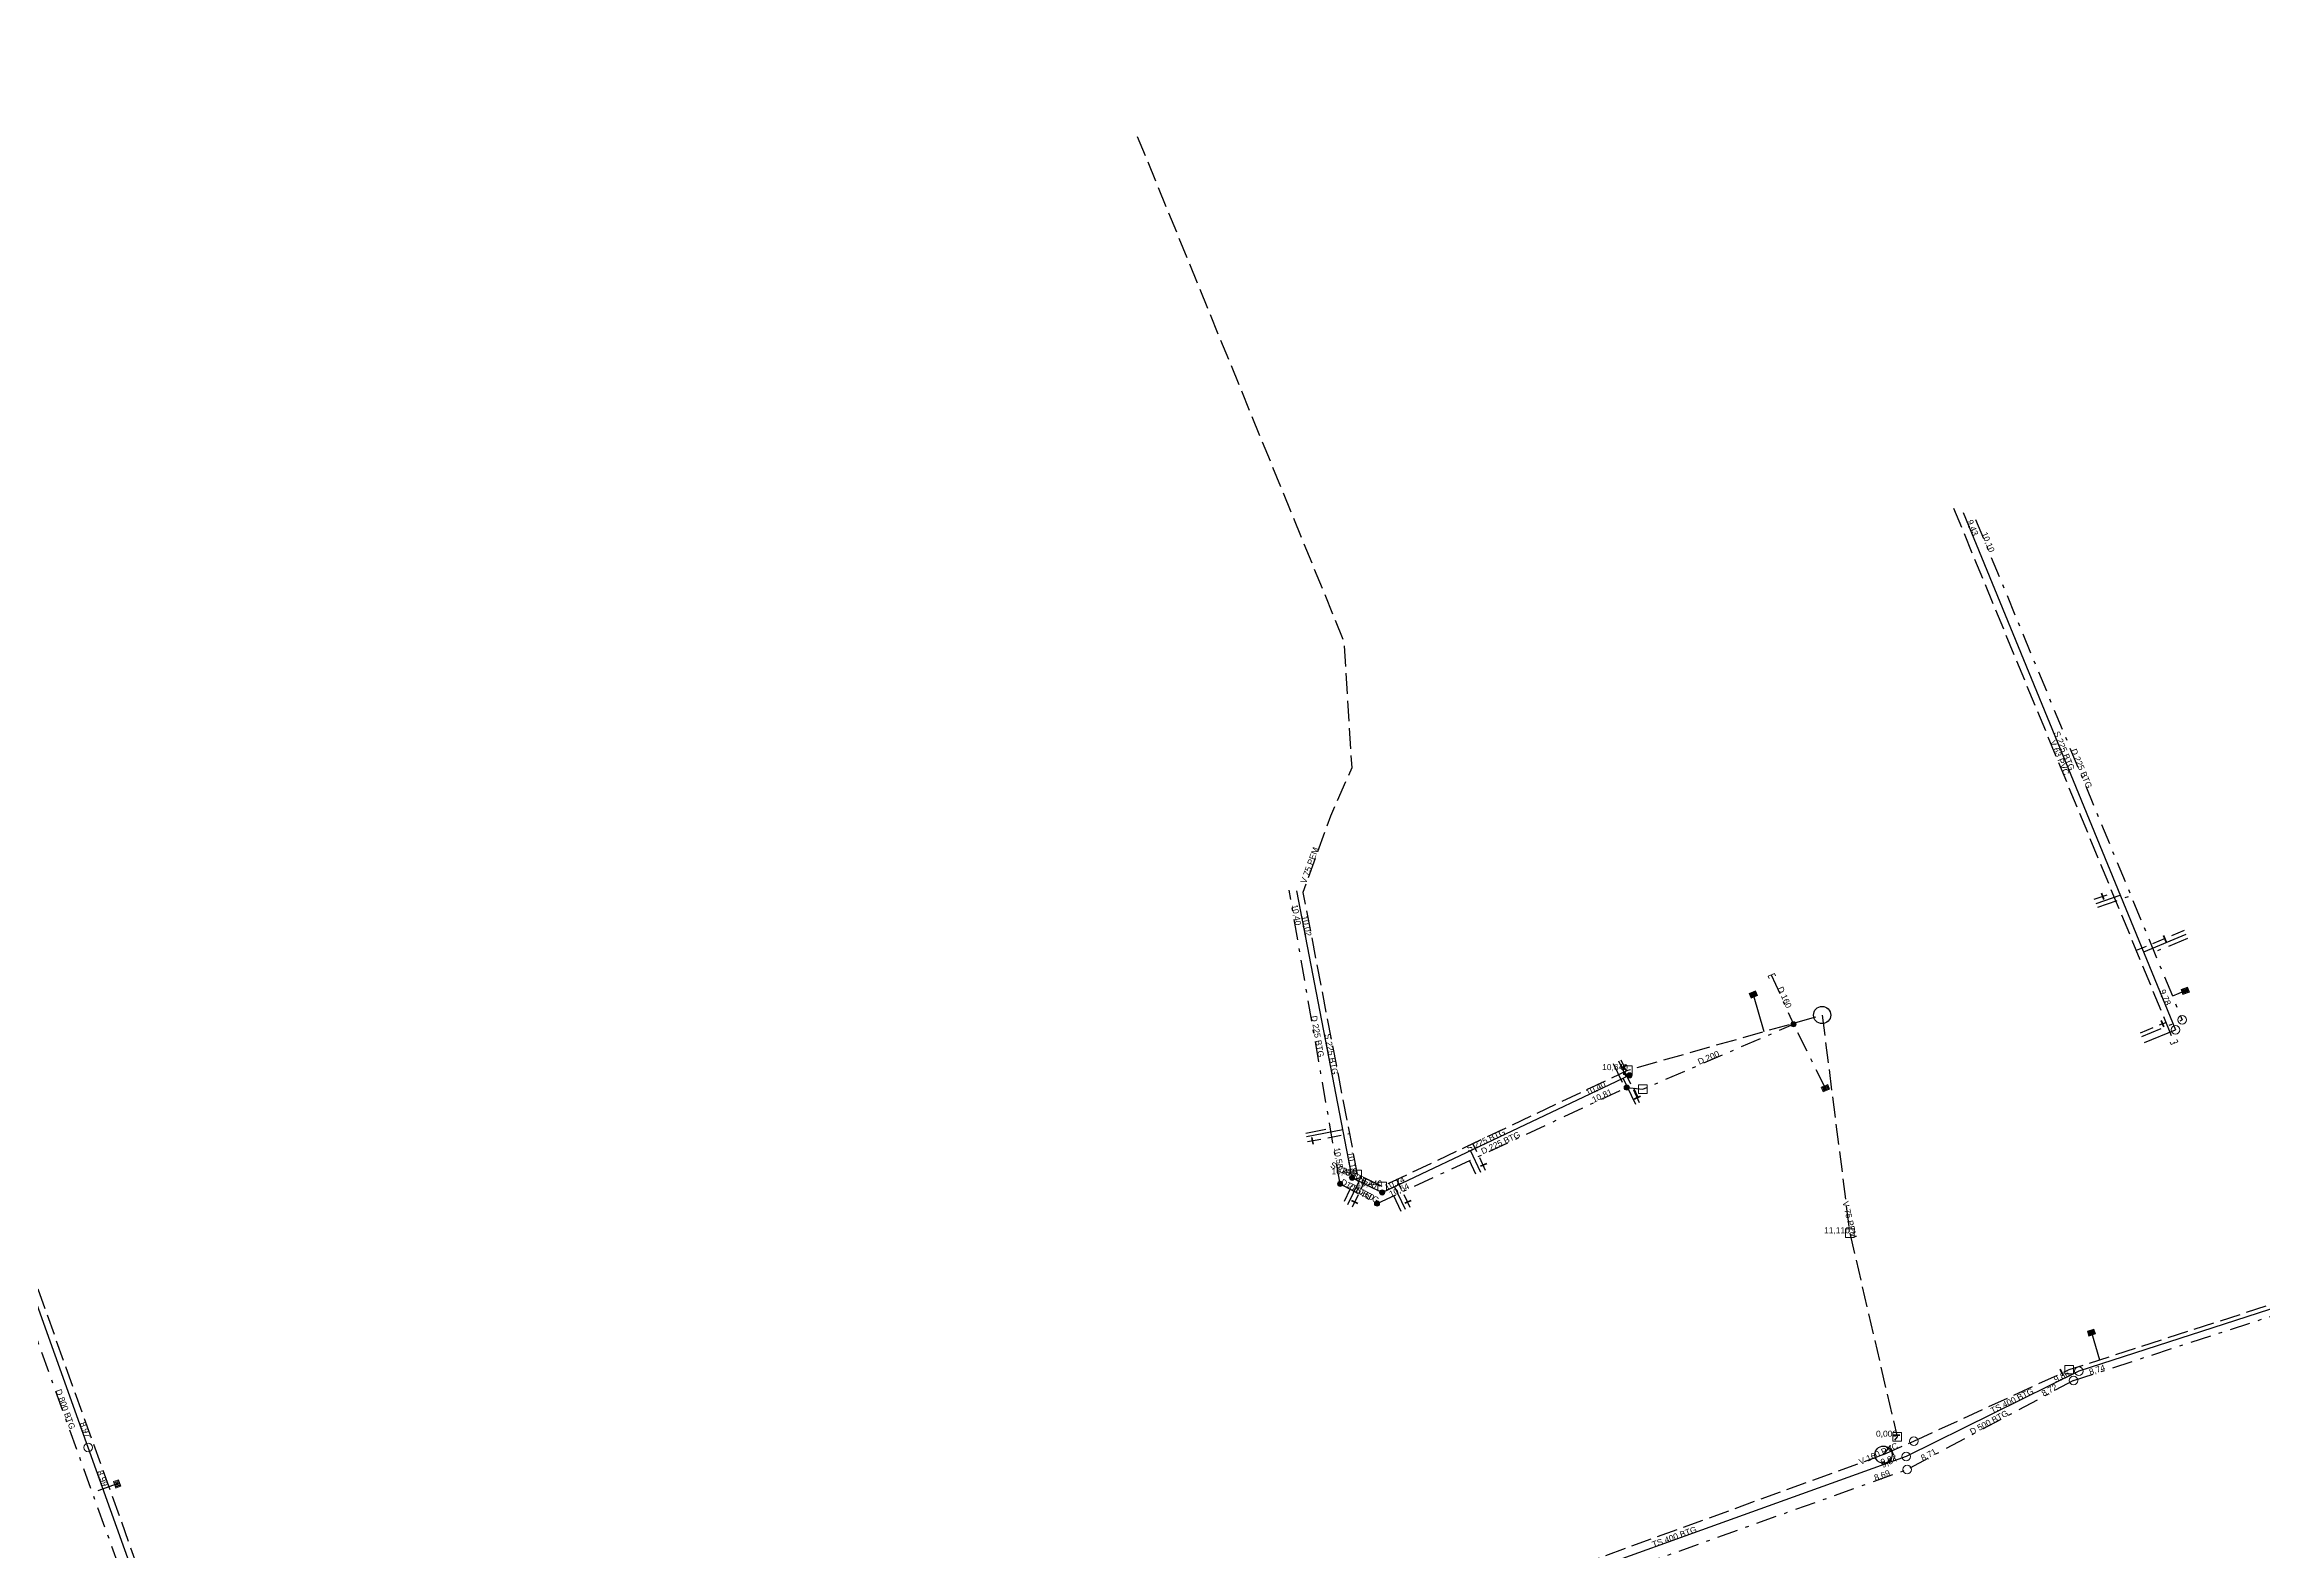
# Model space of a CAD drawing. Header units: metres. Extents: x 119005 to 120452, y 6146783 to 6149515.
# Drawn here: x 119566.1 to 119824.3, y 6148882.5 to 6149057.9 of the extents above; entities that cross this region are included whole.
import ezdxf
from ezdxf.enums import TextEntityAlignment as Align

# ---------------------------------------------------------------- set-up
doc = ezdxf.new("R2010")
doc.units = ezdxf.units.M
doc.header["$LTSCALE"] = 0.4
for name, pattern in [('Heldragen__fast_', [0]), ('Heldragen__skalber__', [0]), ('Streck_prick__fast_', [12, 6, -2.5, 1, -2.5]), ('Streckad', [8, 6, -2]), ('Streckad2', [6, 4, -2])]:
    doc.linetypes.add(name, pattern=pattern)
for name, color, linetype in [('AD_LINE', 83, 'Streck_prick__fast_'), ('AV_LINE', 173, 'Heldragen__fast_'), ('D_LINE', 83, 'Streck_prick__fast_'), ('D_TEXT', 7, 'Continuous'), ('DIB_POINT', 83, 'Continuous'), ('DNB_POINT', 83, 'Continuous'), ('DPL_POINT', 83, 'Continuous'), ('DPP_POINT', 3, 'Continuous'), ('DRB_POINT', 83, 'Continuous'), ('S_LINE', 243, 'Heldragen__fast_'), ('S_TEXT', 7, 'Continuous'), ('SD_LINE', 83, 'Streck_prick__fast_'), ('SIB_POINT', 243, 'Continuous'), ('SNB_POINT', 243, 'Continuous'), ('SS_LINE', 243, 'Heldragen__fast_'), ('SV_LINE', 173, 'Streckad2'), ('TA_LINE', 243, 'S-TRYCKLEDN'), ('TS_LINE', 243, 'Heldragen__fast_'), ('TS_TEXT', 7, 'Continuous'), ('TSNB_POINT', 243, 'Continuous'), ('V_LINE', 173, 'Streckad'), ('V_TEXT', 7, 'Continuous'), ('VAG_POINT', 173, 'Continuous'), ('VAV_POINT', 173, 'Continuous'), ('VBP_POINT', 173, 'Continuous'), ('VNB_POINT', 173, 'Continuous'), ('VPL_POINT', 173, 'Continuous'), ('VPL_TEXT', 173, 'Continuous'), ('VPP_POINT', 173, 'Continuous'), ('VSV_POINT', 173, 'Continuous')]:
    doc.layers.add(name, color=color, linetype=linetype)
doc.styles.add('ISO', font='iso.shx')
doc.styles.add('Standard_CAD', font='ARIAL.TTF', dxfattribs={"height": 0.2})
doc.linetypes.add('S-TRYCKLEDN', pattern='A,10,0,["V",ISO,S=2,R=90,X=0,Y=-0.571]', length=10)

# ---------------------------------------------------------------- blocks, each defined once
blk = doc.blocks.new('DRB')
blk.add_hatch(color=0).paths.add_polyline_path([(0.3, 0.3), (0.3, -0.3)], flags=0)
at = {"color": 0, "linetype": 'Heldragen__skalber__', "lineweight": 0, "flags": 128}
for points in [[(-0.4, -0.3), (-0.4, 0.3), (0.4, 0.3), (0.4, -0.3), (-0.4, -0.3)], [(-0.3, 0.3), (-0.3, -0.3)], [(-0.2, 0.3), (-0.2, -0.3)], [(-0.1, 0.3), (-0.1, -0.3)], [(0, 0.3), (0, -0.3)], [(0.1, 0.3), (0.1, -0.3)], [(0.2, 0.3), (0.2, -0.3)], [(0.3, 0.3), (0.3, -0.3), (0.3, 0.3)]]:
    blk.add_lwpolyline(points, dxfattribs=at)
blk = doc.blocks.new('NB')
at = {"color": 0, "linetype": 'Heldragen__skalber__', "lineweight": 0}
blk.add_circle((0, 0), 0.5, dxfattribs=at)
blk = doc.blocks.new('SIB')
blk.add_hatch(color=0).paths.add_polyline_path([(0.3, 0, 1), (-0.3, 0, 1)], flags=0)
at = {"color": 0, "linetype": 'Heldragen__skalber__', "lineweight": 0, "flags": 128}
blk.add_lwpolyline([(0.3, 0, 1), (-0.3, 0, 1), (0.3, 0)], format="xyb", dxfattribs=at)
blk = doc.blocks.new('Rektangel')
at = {"color": 0, "linetype": 'Heldragen__skalber__', "lineweight": 0, "flags": 128}
blk.add_lwpolyline([(-0.5, -0.5), (-0.5, 0.5), (0.5, 0.5), (0.5, -0.5), (-0.5, -0.5)], dxfattribs=at)
blk = doc.blocks.new('Ventil')
at = {"color": 0, "linetype": 'Heldragen__skalber__', "lineweight": 35, "flags": 128}
blk.add_lwpolyline([(-0.4, 0), (0.4, 0)], dxfattribs=at)
blk = doc.blocks.new('DIB')
blk.add_hatch(color=0).paths.add_polyline_path([(0.3, 0, 1), (-0.3, 0, 1)], flags=0)
at = {"color": 0, "linetype": 'Heldragen__skalber__', "lineweight": 0, "flags": 128}
blk.add_lwpolyline([(0.3, 0, 1), (-0.3, 0, 1), (0.3, 0)], format="xyb", dxfattribs=at)
blk = doc.blocks.new('Propp')
at = {"color": 0, "linetype": 'Heldragen__skalber__', "lineweight": 9, "flags": 128}
blk.add_lwpolyline([(-0.4, -0.3), (-0.4, 0), (0.4, 0), (0.4, -0.3)], dxfattribs=at)
blk = doc.blocks.new('VBP')
blk.add_hatch(color=0).paths.add_polyline_path([(0.4, -0.3), (-0.4, -0.3), (-0.4, 0.3), (0.4, 0.3)], flags=0)
at = {"color": 0, "linetype": 'Heldragen__skalber__', "lineweight": 0, "flags": 128}
blk.add_lwpolyline([(0.4, -0.3), (-0.4, -0.3), (-0.4, 0.3), (0.4, 0.3), (0.4, -0.3)], dxfattribs=at)
blk = doc.blocks.new('Cirkel')
blk.add_ellipse((0, 0), major_axis=(0.5, 0), ratio=1)

msp = doc.modelspace()

# ---------------------------------------------------------------- linework, layer by layer
at = {"layer": 'AD_LINE', "flags": 128}
for points in [[(119815.23, 6148947.73), (119813.73, 6148947.11)], [(119773.36, 6148936.4), (119769.64, 6148943.84)], [(119574.6, 6148890.35), (119571.73, 6148889.31)]]:
    msp.add_lwpolyline(points, dxfattribs=at)
at = {"layer": 'AV_LINE', "flags": 128}
for points in [[(119764.96, 6148947.31), (119766.19, 6148942.99)], [(119804.31, 6148907.97), (119805.25, 6148904.79)]]:
    msp.add_lwpolyline(points, dxfattribs=at)
at = {"layer": 'D_LINE', "flags": 128}
for points in [[(119790.82, 6149002.59), (119814.87, 6148944.35)], [(119716.88, 6148925.27), (119710.95, 6148959.46)], [(119589.48, 6148840.18), (119547.02, 6148957.68)], [(119767.05, 6148949.59), (119769.64, 6148943.84)], [(119750.23, 6148936.48), (119752.11, 6148936.28), (119769.64, 6148943.84)], [(119802.22, 6148902.38), (119934.79, 6148945.57)], [(119721.18, 6148922.97), (119750.23, 6148936.48)], [(119716.88, 6148925.27), (119721.18, 6148922.97)], [(119802.22, 6148902.38), (119782.88, 6148892.04)], [(119665.87, 6148850.42), (119727.15, 6148872.11), (119782.88, 6148892.04)]]:
    msp.add_lwpolyline(points, dxfattribs=at)
at = {"layer": 'S_LINE', "flags": 128}
for points in [[(119789.4, 6149003.39), (119814.09, 6148943.19)], [(119571.23, 6148894.59), (119547.96, 6148959.6)], [(119718.28, 6148925.97), (119711.86, 6148959.36)], [(119721.78, 6148924.27), (119750.57, 6148937.9)], [(119718.28, 6148925.97), (119721.78, 6148924.27)], [(119594.95, 6148828.34), (119571.23, 6148894.59)]]:
    msp.add_lwpolyline(points, dxfattribs=at)
at = {"layer": 'SD_LINE', "flags": 128}
for points in [[(119805.04, 6148957.46), (119808.89, 6148958.82)], [(119815.49, 6148953.82), (119811.62, 6148952.22)], [(119810.19, 6148942.42), (119814.87, 6148944.35)], [(119748.67, 6148939.29), (119750.04, 6148936.39)], [(119751.57, 6148935.3), (119751.06, 6148936.39)], [(119712.88, 6148931.17), (119715.76, 6148931.72)], [(119732.68, 6148926.38), (119731.93, 6148927.97)], [(119717.38, 6148923.27), (119718.05, 6148924.64)], [(119723.99, 6148922.07), (119723.13, 6148923.88)]]:
    msp.add_lwpolyline(points, dxfattribs=at)
at = {"layer": 'SS_LINE', "flags": 128}
for points in [[(119804.86, 6148957.91), (119807.66, 6148958.86)], [(119815.3, 6148954.28), (119810.37, 6148952.24)], [(119810.49, 6148941.7), (119814.09, 6148943.19)], [(119749.27, 6148939.59), (119750.17, 6148937.7)], [(119751.28, 6148934.5), (119749.83, 6148937.55)], [(119712.98, 6148930.77), (119717.2, 6148931.58)], [(119733.28, 6148926.58), (119732.07, 6148929.14)], [(119717.78, 6148922.87), (119719.1, 6148925.58)], [(119724.48, 6148922.28), (119723.22, 6148924.95)]]:
    msp.add_lwpolyline(points, dxfattribs=at)
at = {"layer": 'SV_LINE', "flags": 128}
for points in [[(119804.61, 6148958.39), (119806.75, 6148959.11)], [(119815.11, 6148954.74), (119809.51, 6148952.42)], [(119810.01, 6148942.85), (119812.96, 6148944.06)], [(119749.54, 6148939.72), (119750.17, 6148938.4)], [(119751.73, 6148934.71), (119750.02, 6148938.33)], [(119713.09, 6148930.18), (119717.97, 6148931.11)], [(119733.82, 6148926.84), (119732.34, 6148929.97)], [(119718.32, 6148922.61), (119719.91, 6148925.88)], [(119725.03, 6148922.53), (119723.49, 6148925.78)]]:
    msp.add_lwpolyline(points, dxfattribs=at)
at = {"layer": 'TA_LINE', "flags": 128}
msp.add_lwpolyline([(119930.68, 6148965.6), (119928.23, 6148964.84), (119927.61, 6148963.82), (119933.62, 6148946.56), (119932.95, 6148945.54), (119802.83, 6148903.48)], dxfattribs=at)
at = {"layer": 'TS_LINE', "flags": 128}
for points in [[(119802.83, 6148903.48), (119782.75, 6148893.54)], [(119782.75, 6148893.54), (119723.92, 6148872.35)]]:
    msp.add_lwpolyline(points, dxfattribs=at)
at = {"layer": 'V_LINE', "flags": 128}
for points in [[(119595.38, 6148829.42), (119548.37, 6148960.44), (119509.71, 6148949.43), (119506.74, 6148957.38), (119527.98, 6148968.93), (119449.02, 6149164.82), (119448.12, 6149165.57), (119446.97, 6149165.42), (119410.32, 6149150.73)], [(119693.29, 6149047.15), (119717.33, 6148988.37), (119718.24, 6148973.67), (119715.76, 6148968.04), (119712.56, 6148959.17), (119718.88, 6148926.37), (119721.78, 6148924.97), (119750.37, 6148938.5), (119772.97, 6148944.91)], [(119788.26, 6149003.89), (119813.97, 6148941.63)], [(119783.64, 6148895.33), (119801.72, 6148903.65), (119936.86, 6148947.39)], [(119772.97, 6148944.91), (119776.19, 6148919.52), (119781.69, 6148895.84), (119780.11, 6148893.76)], [(119780.11, 6148893.76), (119783.64, 6148895.33)], [(119780.11, 6148893.76), (119722.5, 6148872.8), (119667.61, 6148853.31)]]:
    msp.add_lwpolyline(points, dxfattribs=at)

# ---------------------------------------------------------------- block references
at = {"layer": 'DIB_POINT'}
for p in [(119769.64, 6148943.84), (119750.23, 6148936.48), (119716.88, 6148925.27), (119721.18, 6148922.97)]:
    msp.add_blockref('DIB', p, dxfattribs=at)
at = {"layer": 'DNB_POINT'}
for p in [(119814.87, 6148944.35), (119802.22, 6148902.38), (119782.88, 6148892.04)]:
    msp.add_blockref('NB', p, dxfattribs=at)
at = {"layer": 'DPL_POINT'}
msp.add_blockref('Rektangel', (119752.11, 6148936.28), dxfattribs=at)
at = {"layer": 'DPP_POINT', "rotation": 22.65390938287388}
msp.add_blockref('Propp', (119767.05, 6148949.59), dxfattribs=at)
at = {"layer": 'DRB_POINT'}
for p, rotation in [((119815.23, 6148947.73), 20.24781281790768), ((119773.36, 6148936.4), 201.6115471140355), ((119574.6, 6148890.35), 109.8237083340776)]:
    msp.add_blockref('DRB', p, dxfattribs=dict(at, rotation=rotation))
at = {"layer": 'SIB_POINT'}
for p in [(119750.57, 6148937.9), (119718.28, 6148925.97), (119721.78, 6148924.27)]:
    msp.add_blockref('SIB', p, dxfattribs=at)
at = {"layer": 'SNB_POINT'}
for p in [(119814.09, 6148943.19), (119571.23, 6148894.59)]:
    msp.add_blockref('NB', p, dxfattribs=at)
at = {"layer": 'TSNB_POINT'}
for p in [(119802.83, 6148903.48), (119782.75, 6148893.54)]:
    msp.add_blockref('NB', p, dxfattribs=at)
at = {"layer": 'VAG_POINT', "xscale": 2, "yscale": 2}
for p in [(119772.97, 6148944.91), (119780.11, 6148893.76)]:
    msp.add_blockref('Cirkel', p, dxfattribs=at)
at = {"layer": 'VAV_POINT'}
for p, rotation in [((119800.83, 6148903.33), 296.2475590935884), ((119781.11, 6148894.12), 291.2358972595791)]:
    msp.add_blockref('Ventil', p, dxfattribs=dict(at, rotation=rotation))
msp.add_blockref('Ventil', (119781.6, 6148896.02), dxfattribs=at)
at = {"layer": 'VBP_POINT'}
for p, rotation in [((119764.96, 6148947.31), 202.9408091987389), ((119804.31, 6148907.97), 197.904510179539)]:
    msp.add_blockref('VBP', p, dxfattribs=dict(at, rotation=rotation))
at = {"layer": 'VNB_POINT'}
msp.add_blockref('NB', (119783.64, 6148895.33), dxfattribs=at)
at = {"layer": 'VPL_POINT'}
for p in [(119750.37, 6148938.5), (119718.88, 6148926.37), (119721.78, 6148924.97), (119776.19, 6148919.52), (119801.72, 6148903.65), (119781.69, 6148895.84)]:
    msp.add_blockref('Rektangel', p, dxfattribs=at)
at = {"layer": 'VPP_POINT', "rotation": 201.8120823423313}
msp.add_blockref('Propp', (119813.97, 6148941.63), dxfattribs=at)
at = {"layer": 'VSV_POINT'}
for p, rotation in [((119805.61, 6148958.74), 291.4645074198363), ((119812.84, 6148953.8), 291.6192060245216), ((119812.58, 6148943.91), 291.7893744896757), ((119749.87, 6148938.9), 25.27805608457311), ((119751.47, 6148935.3), 25.27805608457311), ((119713.68, 6148930.27), 280.845880602677), ((119733.58, 6148927.48), 25.27805608457311), ((119718.58, 6148923.17), 334.0908485041844), ((119724.78, 6148923.18), 25.27805608457311)]:
    msp.add_blockref('Ventil', p, dxfattribs=dict(at, rotation=rotation))

# ---------------------------------------------------------------- texts
at = {"layer": 'D_TEXT', "style": 'Standard_CAD'}
for s, rotation, p in [('10,10', -67.5657, (119791.97, 6148999.81)), ('D 225 BTG', -67.5657, (119802.84, 6148973.47)), ('10,40', -80.1673, (119711.47, 6148956.51)), ('D 160 ', -65.6945, (119768.35, 6148946.71)), ('D 225 BTG', -80.1673, (119713.92, 6148942.37)), ('D 200 ', 23.3213, (119760.01, 6148939.69)), ('10,81', 24.94, (119747.51, 6148935.21)), ('D 225 BTG', 24.94, (119735.71, 6148929.73)), ('10,58', -80.1673, (119716.37, 6148928.23)), ('D 225 BTG', -28.0961, (119719.03, 6148924.12)), ('10,62', -28.0961, (119718.54, 6148924.39)), ('10,60', -28.0961, (119719.53, 6148923.86)), ('10,64', 24.94, (119723.9, 6148924.24)), ('8,74', 18.0477, (119805.07, 6148903.31)), ('D 800 BTG', -70.1322, (119568.25, 6148898.93)), ('8,72', 28.1278, (119799.57, 6148900.96)), ('D 500 BTG', 28.1278, (119792.55, 6148897.21)), ('8,71', 28.1278, (119785.53, 6148893.45)), ('8,69', 19.68, (119780.06, 6148891.03))]:
    msp.add_text(s, height=0.7, rotation=rotation, dxfattribs=at).set_placement(p, align=Align.CENTER)
at = {"layer": 'S_TEXT', "style": 'Standard_CAD'}
for s, rotation, p in [('9,43', -67.7021, (119790.54, 6149000.61)), ('S 225 BTG', -67.7021, (119801.75, 6148973.29)), ('9,78', -67.7021, (119812.95, 6148945.96)), ('10,40', 25.3224, (119747.86, 6148936.61)), ('S 225 BTG', 25.3224, (119736.18, 6148931.08)), ('S 225 BTG', -25.861, (119720.03, 6148925.12)), ('10,22', -25.861, (119719.08, 6148925.58)), ('10,20', -25.861, (119720.98, 6148924.66)), ('10,24', 25.3224, (119724.49, 6148925.56))]:
    msp.add_text(s, height=0.7, rotation=rotation, dxfattribs=at).set_placement(p, align=Align.RIGHT)
for s, rotation, p in [('10,02', -79.108, (119712.42, 6148956.42)), ('S 225 BTG', -79.108, (119715.07, 6148942.67)), ('10,18', -79.108, (119717.71, 6148928.92)), ('8,97', -70.3024, (119570.22, 6148897.42)), ('8,99', -70.2996, (119572.24, 6148891.77))]:
    msp.add_text(s, height=0.7, rotation=rotation, dxfattribs=at).set_placement(p)
at = {"layer": 'TS_TEXT', "style": 'Standard_CAD'}
for s, rotation, p in [('9,86', 26.3451, (119800.14, 6148902.14)), ('TS 400 BTG', 26.3451, (119792.79, 6148898.51)), ('9,82', 19.8087, (119779.93, 6148892.52)), ('9,84', 26.3451, (119780.06, 6148892.2)), ('TS 400 BTG', 19.8087, (119753.34, 6148882.94))]:
    msp.add_text(s, height=0.7, rotation=rotation, dxfattribs=at).set_placement(p)
at = {"layer": 'V_TEXT', "style": 'Standard_CAD'}
for s, rotation, p in [('V 63 PVC', -67.5602, (119801.11, 6148972.76)), ('V 75 PEM', -76.9082, (119776.34, 6148918.87)), ('V 160 PVC', 23.9837, (119781.87, 6148894.54))]:
    msp.add_text(s, height=0.7, rotation=rotation, dxfattribs=at).set_placement(p, align=Align.RIGHT)
msp.add_text('V 75 PEM', height=0.7, rotation=70.1273, dxfattribs=at).set_placement((119712.91, 6148960.15))
at = {"layer": 'VPL_TEXT', "style": 'Standard_CAD'}
for s, p in [('10,640', (119750.37, 6148938.5)), ('10,410', (119718.88, 6148926.37)), ('10,440', (119721.78, 6148924.97)), ('11,110', (119776.19, 6148919.52)), ('0,000', (119781.69, 6148895.84))]:
    msp.add_text(s, height=0.7, dxfattribs=at).set_placement(p, align=Align.RIGHT)

doc.saveas('drawing.dxf')
